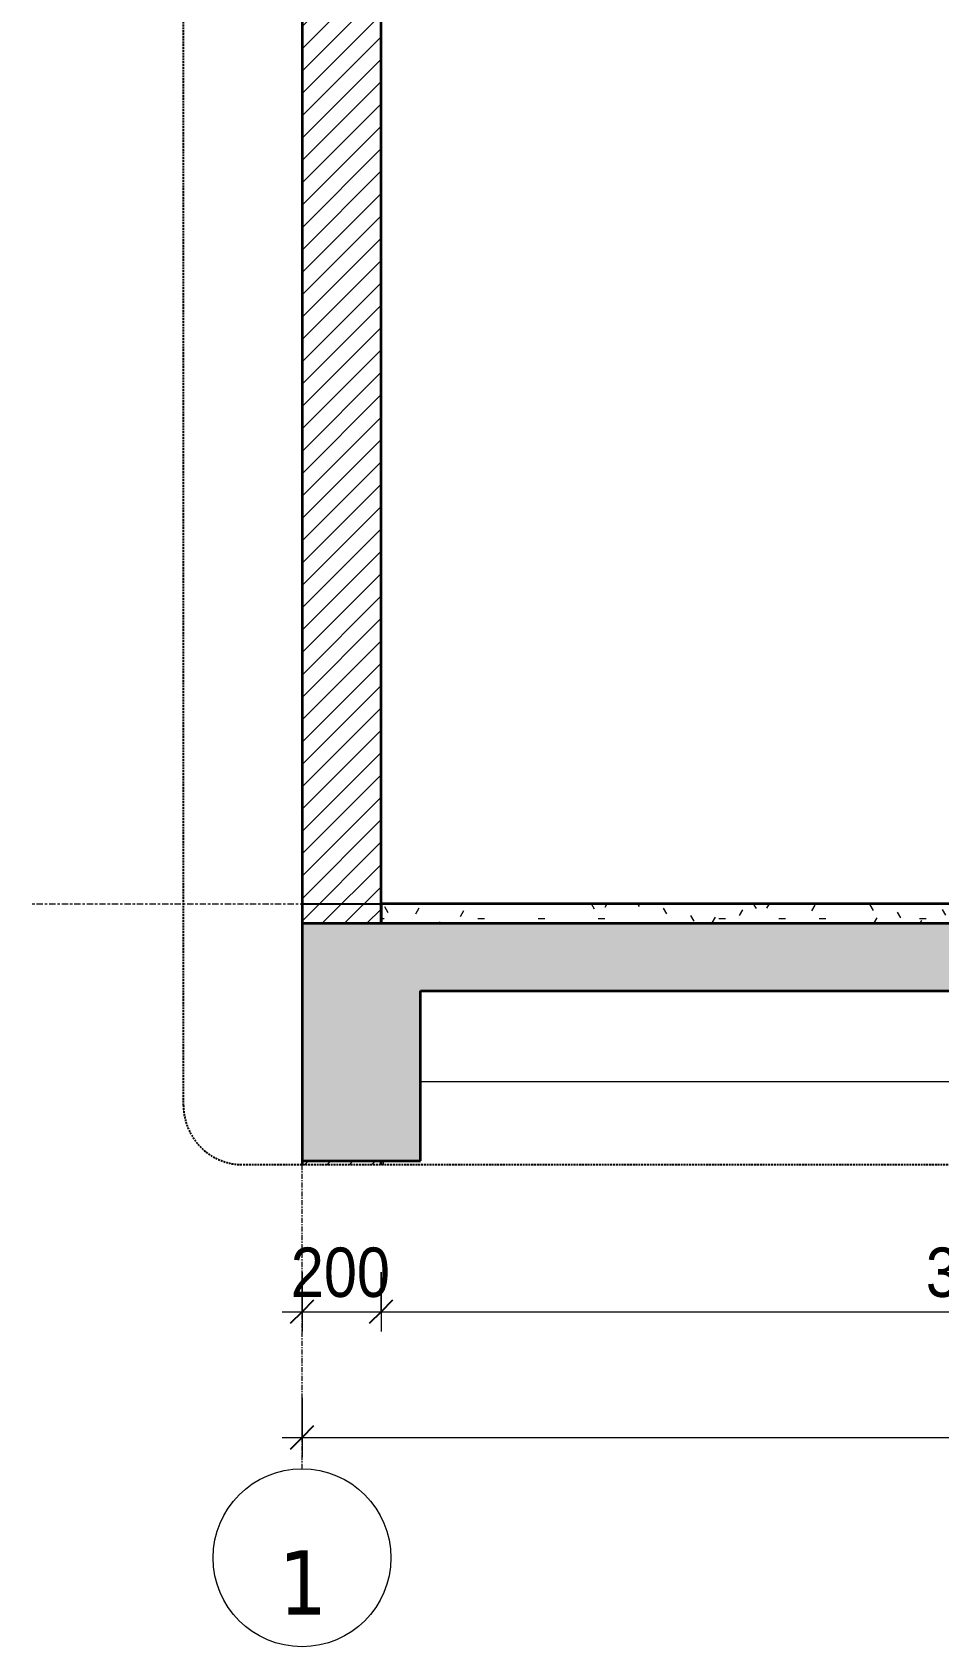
# Model space of a CAD drawing. Header units: millimetres. Extents: x 31499 to 223976, y 3719 to 80291.
# Drawn here: x 59018 to 61313, y 3721 to 7804 of the extents above; entities that cross this region are included whole.
import ezdxf

# ---------------------------------------------------------------- set-up
doc = ezdxf.new("R2010")
doc.units = ezdxf.units.MM
for name, pattern in [('Centre', [31.75, 6.35, -4.7625, 15.875, -4.7625]), ('Grid Line', [22.225, 12.7, -3.175, 3.175, -3.175]), ('Hidden', [7.14375, 4.7625, -2.38125]), ('IMPORT-CENTER _2_', [40.64, 25.4, -5.08, 5.08, -5.08])]:
    doc.linetypes.add(name, pattern=pattern)
for name, color, linetype, lineweight in [('0-5', 170, 'Continuous', 5), ('A-ANNO-DIMS', 211, 'Continuous', 9), ('A-ANNO-DIMS-50', 211, 'Continuous', 9), ('A-DETL-GENF', 92, 'Continuous', 18), ('A-DETL-GENF-4', 92, 'Hidden', 25), ('A-DETL-GENF-5', 9, 'Continuous', 18), ('A-DETL-MEDM', 33, 'Continuous', 35), ('A-FLOR-FNSH-1', 250, 'Continuous', 35), ('A-FLOR-LEVL-2', 51, 'Centre', 9), ('A-FLOR-PATT-4', 67, 'Continuous', 18), ('A-WALL-5', 250, 'Continuous', 35), ('A-WALL-6', 7, 'Continuous', 18), ('A-WALL-PATT-2', 111, 'Continuous', 18), ('G-IMPT', 8, 'Continuous', 18), ('G-IMPT-3', 8, 'IMPORT-CENTER _2_', 18), ('M-EQPM', 50, 'Continuous', 18), ('M-EQPM-1', 50, 'Continuous', 25), ('S-BEAM-2', 7, 'Continuous', 18), ('S-GRID-1', 1, 'Grid Line', 9), ('S-GRID-IDEN', 1, 'Continuous', 9)]:
    doc.layers.add(name, color=color, linetype=linetype, lineweight=lineweight)
doc.styles.add('Tahoma_B', font='tahomabd.ttf', dxfattribs={"height": 162.5})
doc.styles.add('UTM Avo', font='', dxfattribs={"width": 0.9, "height": 125})
doc.styles.get('UTM Avo').set_extended_font_data('UTM Avo')
doc.dimstyles.new('1_Dim_chi_tiet_2_5', dxfattribs={"dimscale": 304.8, "dimtxt": 124.912619, "dimasz": 0.19685, "dimexe": 0.164042, "dimexo": 0.0625, "dimgap": 0.016404, "dimtad": 1, "dimdec": 0, "dimrnd": 5, "dimzin": 0, "dimdsep": 46, "dimtxsty": 'UTM Avo', "dimblk1": 'OBLIQUE', "dimblk2": 'OBLIQUE', "dimsah": 1, "dimcen": 0.09, "dimdle": 0.164042, "dimazin": 0, "dimtfac": 1, "dimtdec": 4, "dimtix": 1, "dimtmove": 0, "dimatfit": 3, "dimfxl": 0.328084, "dimfxlon": 1, "dimtvp": 1, "dimtolj": 1, "dimtzin": 0, "dimarcsym": 2})
pattern_1 = [(45, (63740.723, 15875), (-28.28427, 28.28427), [])]

# ---------------------------------------------------------------- blocks, each defined once
blk = doc.blocks.new('NCV_TKTC_KET CAU_rvt-3-TKCS_CĂN HỘ LOẠI 2A - MẶT CẮT 2')
at = {"layer": 'S-BEAM-2'}
blk.add_line((33952.6, 5150), (36744.9, 5150), dxfattribs=at)
blk = doc.blocks.new('NCV_TKTC_TANG 2_rvt-3-TKCS_CĂN HỘ LOẠI 2A - MẶT CẮT 2')
at = {"layer": 'A-FLOR-PATT-4'}
h = blk.add_hatch(dxfattribs=at)
h.set_pattern_fill('FP_6', color=256, style=0, pattern_type=2)
h.set_pattern_definition([(0, (37692.334, 15875), (203.2, 50.8), [16.764, -135.636, 16.764, -135.636, -812.8]), (0, (37692.334, 15875), (203.2, 50.8), [-304.8, 16.764, -288.036, 16.764, -135.636, -355.6]), (0, (37692.334, 15875), (203.2, 50.8), [-762, 16.764, -84.836, 16.764, -237.236]), (120, (37768.534, 15900.4), (-145.5941, 150.57636), [16.764, -135.636, 16.764, -135.636, -812.8]), (120, (37768.534, 15900.4), (-145.5941, 150.57636), [-304.8, 16.764, -288.036, 16.764, -135.636, -355.6]), (120, (37768.534, 15900.4), (-145.5941, 150.57636), [-762, 16.764, -84.836, 16.764, -237.236]), (240, (37793.934, 16002), (-57.6059, -201.37636), [16.764, -135.636, 16.764, -135.636, -812.8]), (240, (37793.934, 16002), (-57.6059, -201.37636), [-304.8, 16.764, -288.036, 16.764, -135.636, -355.6]), (240, (37793.934, 16002), (-57.6059, -201.37636), [-762, 16.764, -84.836, 16.764, -237.236])])
h.paths.add_polyline_path([(34071.2, 5550), (36952.6, 5550), (36952.6, 5600), (33852.6, 5600), (33852.6, 5550), (33952.6, 5550)])
at = {"layer": 'A-FLOR-FNSH-1'}
for p, q in [((36952.6, 5600), (33852.6, 5600)), ((33852.6, 5600), (33852.6, 5550))]:
    blk.add_line(p, q, dxfattribs=at)
blk = doc.blocks.new('NCV_TKTC_TANG 1_rvt-3-TKCS_CĂN HỘ LOẠI 2A - MẶT CẮT 2')
at = {"layer": 'A-WALL-6'}
blk.add_line((33857.6, 4950), (33857.6, 4940), dxfattribs=at)
blk = doc.blocks.new('TKTC_XREF_251221_MB TANG 2-7 - TKTC_XREF_260130_MB TANG 2-5_dwg_$cc-4746808-TKCS_CĂN HỘ LOẠI 2A - MẶT CẮT 2')
at = {"layer": 'G-IMPT-3'}
for p, q in [((34697.1, 5600), (34850.1, 5600)), ((34773.6, 5600), (34773.6, 5600))]:
    blk.add_line(p, q, dxfattribs=at)
at = {"layer": 'M-EQPM'}
for p, q in [((34773.6, 5600), (34716.7, 5600)), ((34716.7, 5600), (34830.4, 5600)), ((34827.6, 5600), (34719.5, 5600)), ((34719.5, 5600), (34773.6, 5600)), ((34773.6, 5600), (34827.6, 5600)), ((34830.4, 5600), (34773.6, 5600))]:
    blk.add_line(p, q, dxfattribs=at)
blk = doc.blocks.new('TKTC_XREF_251221_MB TANG 2-7 - TKTC_XREF_260130_MB TANG 2-5_dwg_CUM U_DN100-4746796-TKCS_CĂN HỘ LOẠI 2A - MẶT CẮT 2')
at = {"layer": 'G-IMPT'}
for p, q in [((34703.9, 5600), (34702, 5600)), ((34702, 5600), (34717.3, 5600)), ((34703.9, 5600), (34706.7, 5600)), ((34715.4, 5600), (34703.9, 5600)), ((34705.3, 5600), (34713.9, 5600)), ((34843.3, 5600), (34705.6, 5600)), ((34706.7, 5600), (34712.5, 5600)), ((34707.1, 5600), (34708, 5600)), ((34707.1, 5600), (34712.2, 5600)), ((34708, 5600), (34711.2, 5600)), ((34708, 5600), (34711.2, 5600)), ((34708, 5600), (34711.2, 5600)), ((34711.2, 5600), (34712.2, 5600)), ((34712.5, 5600), (34715.4, 5600)), ((34835.3, 5600), (34713.6, 5600)), ((34713.6, 5600), (34717.6, 5600)), ((34717.3, 5600), (34715.4, 5600)), ((34831.3, 5600), (34717.6, 5600)), ((34835.3, 5600), (34831.3, 5600)), ((34833.5, 5600), (34831.6, 5600)), ((34831.6, 5600), (34847, 5600)), ((34833.5, 5600), (34836.4, 5600)), ((34845, 5600), (34833.5, 5600)), ((34835, 5600), (34843.6, 5600)), ((34836.4, 5600), (34842.2, 5600)), ((34836.7, 5600), (34837.7, 5600)), ((34836.7, 5600), (34841.8, 5600)), ((34837.7, 5600), (34840.9, 5600)), ((34837.7, 5600), (34840.9, 5600)), ((34837.7, 5600), (34840.9, 5600)), ((34840.9, 5600), (34841.8, 5600)), ((34842.2, 5600), (34845, 5600)), ((34847, 5600), (34845, 5600))]:
    blk.add_line(p, q, dxfattribs=at)
blk = doc.blocks.new('TKTC_XREF_251221_MB TANG 2-7 - TKTC_XREF_260130_MB TANG 2-5_dwg_$cc-V44-TKCS_CĂN HỘ LOẠI 2A - MẶT CẮT 2')
at = {"layer": 'G-IMPT-3'}
for p, q in [((34661.3, 5600), (34814.3, 5600)), ((34737.8, 5600), (34737.8, 5600))]:
    blk.add_line(p, q, dxfattribs=at)
at = {"layer": 'M-EQPM'}
for p, q in [((34737.8, 5600), (34683.7, 5600)), ((34683.7, 5600), (34737.8, 5600)), ((34737.8, 5600), (34725.2, 5600)), ((34725.2, 5600), (34737.8, 5600)), ((34737.8, 5600), (34750.3, 5600)), ((34750.3, 5600), (34737.8, 5600)), ((34794.6, 5600), (34794.6, 5600))]:
    blk.add_line(p, q, dxfattribs=at)
blk = doc.blocks.new('TKTC_XREF_251221_MB TANG 2-7 - TKTC_XREF_260130_MB TANG 2-5_dwg_CUM U_DN100-V45-TKCS_CĂN HỘ LOẠI 2A - MẶT CẮT 2')
at = {"layer": 'G-IMPT'}
for p, q in [((34737.8, 5600), (34670.7, 5600)), ((34670.7, 5600), (34737.8, 5600)), ((34737.8, 5600), (34678.4, 5600)), ((34678.4, 5600), (34737.8, 5600)), ((34737.8, 5600), (34737.8, 5600)), ((34802.6, 5600), (34737.8, 5600)), ((34802.6, 5600), (34737.8, 5600)), ((34802.6, 5600), (34737.8, 5600)), ((34802.6, 5600), (34737.8, 5600)), ((34804.5, 5600), (34802.6, 5600)), ((34802.6, 5600), (34804.5, 5600)), ((34804.5, 5600), (34802.6, 5600)), ((34802.6, 5600), (34804.5, 5600)), ((34809.3, 5600), (34804.5, 5600)), ((34804.5, 5600), (34809.3, 5600)), ((34804.5, 5600), (34809.3, 5600)), ((34804.5, 5600), (34809.3, 5600)), ((34809.3, 5600), (34804.5, 5600)), ((34804.5, 5600), (34809.3, 5600)), ((34804.5, 5600), (34809.3, 5600)), ((34804.5, 5600), (34809.3, 5600)), ((34809.3, 5600), (34809.3, 5600)), ((34809.3, 5600), (34809.3, 5600)), ((34810.3, 5600), (34815.7, 5600)), ((34815.7, 5600), (34810.3, 5600)), ((34810.3, 5600), (34815.7, 5600)), ((34815.7, 5600), (34810.3, 5600)), ((34816.7, 5600), (34815.7, 5600)), ((34815.7, 5600), (34816.7, 5600)), ((34816.7, 5600), (34815.7, 5600)), ((34815.7, 5600), (34816.7, 5600))]:
    blk.add_line(p, q, dxfattribs=at)
blk = doc.blocks.new('TKTC_XREF_251221_MB TANG 2-7 - TKTC_XREF_260130_MB TANG 2-5_dwg_THU NUOC - THU NUOC-444531-TKCS_MB TẦNG 1-4746804-TKCS_CĂN HỘ LOẠI 2A - MẶT CẮT 2')
at = {"layer": 'G-IMPT'}
for p, q in [((34278.6, 5600), (34128.6, 5600)), ((34128.6, 5600), (34278.6, 5600)), ((34253.6, 5600), (34153.6, 5600)), ((34153.6, 5600), (34253.6, 5600)), ((34248.6, 5600), (34158.6, 5600)), ((34158.6, 5600), (34248.6, 5600)), ((34158.6, 5600), (34248.6, 5600)), ((34248.6, 5600), (34158.6, 5600)), ((34171.5, 5600), (34171.5, 5600)), ((34171.5, 5600), (34171.5, 5600)), ((34171.5, 5600), (34171.5, 5600)), ((34171.5, 5600), (34195.6, 5600)), ((34195.6, 5600), (34171.5, 5600)), ((34235.7, 5600), (34171.5, 5600)), ((34171.5, 5600), (34235.7, 5600)), ((34235.7, 5600), (34171.5, 5600)), ((34171.5, 5600), (34235.7, 5600)), ((34183.8, 5600), (34183.8, 5600)), ((34183.8, 5600), (34183.8, 5600)), ((34223.3, 5600), (34183.8, 5600)), ((34183.8, 5600), (34223.3, 5600)), ((34223.3, 5600), (34183.8, 5600)), ((34183.8, 5600), (34223.3, 5600)), ((34193.8, 5600), (34193.8, 5600)), ((34193.8, 5600), (34193.8, 5600)), ((34213.4, 5600), (34193.8, 5600)), ((34193.8, 5600), (34213.4, 5600)), ((34213.4, 5600), (34193.8, 5600)), ((34193.8, 5600), (34213.4, 5600)), ((34235.7, 5600), (34211.6, 5600)), ((34211.6, 5600), (34235.7, 5600)), ((34213.4, 5600), (34213.4, 5600)), ((34213.4, 5600), (34213.4, 5600)), ((34223.3, 5600), (34223.3, 5600)), ((34223.3, 5600), (34223.3, 5600)), ((34235.7, 5600), (34235.7, 5600)), ((34235.7, 5600), (34235.7, 5600)), ((34235.7, 5600), (34235.7, 5600))]:
    blk.add_line(p, q, dxfattribs=at)
blk = doc.blocks.new('TKTC_XREF_251221_MB TANG 2-7 - TKTC_XREF_251221_MB TANG 2-7-2039446-TKCS_CĂN HỘ LOẠI 2A - MẶT CẮT 2')
at = {"layer": 'M-EQPM'}
for p, q in [((34653, 5600), (34802.7, 5600)), ((34802.7, 5600), (34653, 5600)), ((34693.9, 5600), (34843.6, 5600)), ((34843.6, 5600), (34693.9, 5600)), ((34701.8, 5600), (34702.1, 5600)), ((34852.2, 5600), (34701.8, 5600)), ((34701.8, 5600), (34702.1, 5600)), ((34852.2, 5600), (34701.8, 5600)), ((34701.8, 5600), (34702.1, 5600)), ((34852.2, 5600), (34701.8, 5600)), ((34701.8, 5600), (34702.1, 5600)), ((34852.2, 5600), (34701.8, 5600)), ((34701.8, 5600), (34702.1, 5600)), ((34852.2, 5600), (34701.8, 5600)), ((34852.4, 5600), (34702, 5600)), ((34702, 5600), (34852.4, 5600)), ((34852.4, 5600), (34702, 5600)), ((34702, 5600), (34852.4, 5600)), ((34852.4, 5600), (34702, 5600)), ((34702, 5600), (34852.4, 5600)), ((34852.4, 5600), (34702, 5600)), ((34702, 5600), (34852.4, 5600)), ((34852.4, 5600), (34702, 5600)), ((34702, 5600), (34852.4, 5600)), ((34702.1, 5600), (34852.6, 5600)), ((34702.1, 5600), (34852.6, 5600)), ((34702.1, 5600), (34852.6, 5600)), ((34702.1, 5600), (34852.6, 5600)), ((34702.1, 5600), (34852.5, 5600)), ((34802.8, 5600), (34852.6, 5600)), ((34852.6, 5600), (34802.8, 5600)), ((34852.6, 5600), (34852.2, 5600)), ((34852.6, 5600), (34852.2, 5600)), ((34852.6, 5600), (34852.2, 5600)), ((34852.6, 5600), (34852.2, 5600)), ((34852.5, 5600), (34852.2, 5600))]:
    blk.add_line(p, q, dxfattribs=at)
at = {"layer": 'M-EQPM-1'}
blk.add_line((33652.6, 5600), (42967, 5600), dxfattribs=at)
for name, p in [('TKTC_XREF_251221_MB TANG 2-7 - TKTC_XREF_260130_MB TANG 2-5_dwg_THU NUOC - THU NUOC-444531-TKCS_MB TẦNG 1-4746804-TKCS_CĂN HỘ LOẠI 2A - MẶT CẮT 2', (0, 0)), ('TKTC_XREF_251221_MB TANG 2-7 - TKTC_XREF_260130_MB TANG 2-5_dwg_THU NUOC - THU NUOC-444531-TKCS_MB TẦNG 1-4746804-TKCS_CĂN HỘ LOẠI 2A - MẶT CẮT 2', (0, 0)), ('TKTC_XREF_251221_MB TANG 2-7 - TKTC_XREF_260130_MB TANG 2-5_dwg_THU NUOC - THU NUOC-444531-TKCS_MB TẦNG 1-4746804-TKCS_CĂN HỘ LOẠI 2A - MẶT CẮT 2', (0, 0)), ('TKTC_XREF_251221_MB TANG 2-7 - TKTC_XREF_260130_MB TANG 2-5_dwg_THU NUOC - THU NUOC-444531-TKCS_MB TẦNG 1-4746804-TKCS_CĂN HỘ LOẠI 2A - MẶT CẮT 2', (0, 0)), ('TKTC_XREF_251221_MB TANG 2-7 - TKTC_XREF_260130_MB TANG 2-5_dwg_THU NUOC - THU NUOC-444531-TKCS_MB TẦNG 1-4746804-TKCS_CĂN HỘ LOẠI 2A - MẶT CẮT 2', (0, 0)), ('TKTC_XREF_251221_MB TANG 2-7 - TKTC_XREF_260130_MB TANG 2-5_dwg_THU NUOC - THU NUOC-444531-TKCS_MB TẦNG 1-4746804-TKCS_CĂN HỘ LOẠI 2A - MẶT CẮT 2', (0, 0)), ('TKTC_XREF_251221_MB TANG 2-7 - TKTC_XREF_260130_MB TANG 2-5_dwg_THU NUOC - THU NUOC-444531-TKCS_MB TẦNG 1-4746804-TKCS_CĂN HỘ LOẠI 2A - MẶT CẮT 2', (0, 0)), ('TKTC_XREF_251221_MB TANG 2-7 - TKTC_XREF_260130_MB TANG 2-5_dwg_$cc-V44-TKCS_CĂN HỘ LOẠI 2A - MẶT CẮT 2', (0, 0)), ('TKTC_XREF_251221_MB TANG 2-7 - TKTC_XREF_260130_MB TANG 2-5_dwg_CUM U_DN100-V45-TKCS_CĂN HỘ LOẠI 2A - MẶT CẮT 2', (0, 0)), ('TKTC_XREF_251221_MB TANG 2-7 - TKTC_XREF_260130_MB TANG 2-5_dwg_$cc-4746808-TKCS_CĂN HỘ LOẠI 2A - MẶT CẮT 2', (0, 0)), ('TKTC_XREF_251221_MB TANG 2-7 - TKTC_XREF_260130_MB TANG 2-5_dwg_$cc-4746808-TKCS_CĂN HỘ LOẠI 2A - MẶT CẮT 2', (0, 0)), ('TKTC_XREF_251221_MB TANG 2-7 - TKTC_XREF_260130_MB TANG 2-5_dwg_$cc-4746808-TKCS_CĂN HỘ LOẠI 2A - MẶT CẮT 2', (0, 0)), ('TKTC_XREF_251221_MB TANG 2-7 - TKTC_XREF_260130_MB TANG 2-5_dwg_$cc-4746808-TKCS_CĂN HỘ LOẠI 2A - MẶT CẮT 2', (0, 0)), ('TKTC_XREF_251221_MB TANG 2-7 - TKTC_XREF_260130_MB TANG 2-5_dwg_$cc-4746808-TKCS_CĂN HỘ LOẠI 2A - MẶT CẮT 2', (0, 0)), ('TKTC_XREF_251221_MB TANG 2-7 - TKTC_XREF_260130_MB TANG 2-5_dwg_CUM U_DN100-4746796-TKCS_CĂN HỘ LOẠI 2A - MẶT CẮT 2', (0, 0)), ('TKTC_XREF_251221_MB TANG 2-7 - TKTC_XREF_260130_MB TANG 2-5_dwg_CUM U_DN100-4746796-TKCS_CĂN HỘ LOẠI 2A - MẶT CẮT 2', (0, 0)), ('TKTC_XREF_251221_MB TANG 2-7 - TKTC_XREF_260130_MB TANG 2-5_dwg_CUM U_DN100-4746796-TKCS_CĂN HỘ LOẠI 2A - MẶT CẮT 2', (0, 0)), ('TKTC_XREF_251221_MB TANG 2-7 - TKTC_XREF_260130_MB TANG 2-5_dwg_CUM U_DN100-4746796-TKCS_CĂN HỘ LOẠI 2A - MẶT CẮT 2', (0, 0)), ('TKTC_XREF_251221_MB TANG 2-7 - TKTC_XREF_260130_MB TANG 2-5_dwg_CUM U_DN100-4746796-TKCS_CĂN HỘ LOẠI 2A - MẶT CẮT 2', (0, 0)), ('TKTC_XREF_251221_MB TANG 2-7 - TKTC_XREF_260130_MB TANG 2-5_dwg_$cc-V44-TKCS_CĂN HỘ LOẠI 2A - MẶT CẮT 2', (40.9, 0)), ('TKTC_XREF_251221_MB TANG 2-7 - TKTC_XREF_260130_MB TANG 2-5_dwg_CUM U_DN100-V45-TKCS_CĂN HỘ LOẠI 2A - MẶT CẮT 2', (40.9, 0))]:
    blk.add_blockref(name, p)
blk = doc.blocks.new('BORDER VIEW - BORDER VIEW-3699670-TKCS_CĂN HỘ LOẠI 2A - MẶT CẮT 2')
at = {"layer": 'A-DETL-GENF-4'}
for p, q in [((33352.6, 5090), (33352.6, 9236.8)), ((42817, 4940), (33502.6, 4940))]:
    blk.add_line(p, q, dxfattribs=at)
blk.add_arc((33502.6, 5090), 150, 180, 270, dxfattribs=at)
blk = doc.blocks.new('Grid - M_Grid Head - Circle-353313-TKCS_CĂN HỘ LOẠI 2A - MẶT CẮT 2')
at = {"layer": 'S-GRID-IDEN'}
blk.add_circle((33652.6, 3945.8), 225, dxfattribs=at)
blk = doc.blocks.new('DIMBLOCK78-TKCS_CĂN HỘ LOẠI 2A - MẶT CẮT 2')
at = {"layer": 'A-ANNO-DIMS-50'}
for p, q in [((59701, 4668.1), (59701, 4518.1)), ((59701, 4568.1), (59701, 4668.1)), ((59901, 4668.1), (59901, 4518.1)), ((59901, 4568.1), (59901, 4668.1)), ((59651, 4568.1), (59901, 4568.1))]:
    blk.add_line(p, q, dxfattribs=at)
at = {"layer": 'A-ANNO-DIMS-50', "lineweight": 25}
for p, q in [((59701, 4568.1), (59731, 4598.1)), ((59901, 4568.1), (59931, 4598.1)), ((59701, 4568.1), (59671, 4538.1)), ((59901, 4568.1), (59871, 4538.1))]:
    blk.add_line(p, q, dxfattribs=at)
at = {"layer": 'A-ANNO-DIMS-50', "color": 0, "insert": (59672.6, 4730.4), "char_height": 125, "width": 308.118, "attachment_point": 1, "line_spacing_factor": 1.110334, "style": 'UTM Avo'}
blk.add_mtext('200', dxfattribs=at)
blk = doc.blocks.new('_Oblique')
at = {"color": 0, "linetype": 'ByBlock', "lineweight": -2}
blk.add_line((-0.5, -0.5), (0.5, 0.5), dxfattribs=at)
blk = doc.blocks.new('DIMBLOCK79-TKCS_CĂN HỘ LOẠI 2A - MẶT CẮT 2')
at = {"layer": 'A-ANNO-DIMS-50'}
for p, q in [((59901, 4668.1), (59901, 4518.1)), ((59901, 4568.1), (59901, 4668.1)), ((63001, 4668.1), (63001, 4518.1)), ((63001, 4568.1), (63001, 4668.1)), ((59901, 4568.1), (63001, 4568.1))]:
    blk.add_line(p, q, dxfattribs=at)
at = {"layer": 'A-ANNO-DIMS-50', "lineweight": 25}
for p, q in [((59901, 4568.1), (59931, 4598.1)), ((63001, 4568.1), (63031, 4598.1)), ((59901, 4568.1), (59871, 4538.1)), ((63001, 4568.1), (62971, 4538.1))]:
    blk.add_line(p, q, dxfattribs=at)
at = {"layer": 'A-ANNO-DIMS-50', "color": 0, "insert": (61279.8, 4730.4), "char_height": 125, "width": 410.824, "attachment_point": 1, "line_spacing_factor": 1.110334, "style": 'UTM Avo'}
blk.add_mtext('3100', dxfattribs=at)
blk = doc.blocks.new('DIMBLOCK88-TKCS_CĂN HỘ LOẠI 2A - MẶT CẮT 2')
at = {"layer": 'A-ANNO-DIMS-50'}
for p, q in [((59701, 4350), (59701, 4200)), ((59701, 4250), (59701, 4350)), ((68701, 4350), (68701, 4200)), ((68701, 4250), (68701, 4350)), ((59651, 4250), (68751, 4250))]:
    blk.add_line(p, q, dxfattribs=at)
at = {"layer": 'A-ANNO-DIMS-50', "lineweight": 25}
for p, q in [((59701, 4250), (59671, 4220)), ((59701, 4250), (59731, 4280)), ((68701, 4250), (68671, 4220)), ((68701, 4250), (68731, 4280))]:
    blk.add_line(p, q, dxfattribs=at)
at = {"layer": 'A-ANNO-DIMS-50', "color": 0, "insert": (64029.8, 4412.4), "char_height": 125, "width": 410.824, "attachment_point": 1, "line_spacing_factor": 1.110334, "style": 'UTM Avo'}
blk.add_mtext('9000', dxfattribs=at)

msp = doc.modelspace()

# ---------------------------------------------------------------- hatches: boundary and pattern name
at = {"layer": 'A-DETL-GENF-5'}
h = msp.add_hatch(dxfattribs=at)
h.set_pattern_fill('FP_3', color=256, style=0, pattern_type=2)
h.set_pattern_definition([(50, (63740.72, 15875), (364.368, -31.878), [38.1, -419.1]), (355, (63740.72, 15875), (-70.486, 382.113), [30.48, -335.28]), (100.451, (63771.1, 15872.34), (293.885, 350.233), [32.38, -356.18]), (46.184, (63740.72, 15976.6), (542.158, -84.086), [57.15, -628.65]), (96.636, (63785.9, 15969.6), (474.805, 494.855), [48.57, -534.27]), (351.184, (63740.7, 15976.6), (474.81, 494.85), [45.72, -502.92]), (21, (63791.52, 15951.2), (303.2285, -204.5305), [38.1, -419.1]), (326, (63791.52, 15951.2), (123.604, 368.376), [30.48, -335.28]), (71.451, (63816.8, 15934.16), (426.834, 163.843), [32.38, -356.18]), (37.5, (63740.72, 15875), (6.1766, 169.1102), [3.353, -327.863, 3.353, -337.007, -336.55]), (37.5, (63740.72, 15875), (6.1766, 169.1102), [-671.576, 3.353, -333.197]), (7.5, (63740.72, 15875), (133.639, 200.3615), [3.353, -190.703, 3.353, -320.243, -128.27]), (7.5, (63740.72, 15875), (133.639, 200.3615), [-517.652, 3.353, -124.917]), (327.5, (63627.44, 15875), (271.1818, -11.4584), [3.353, -123.647, 3.353, -392.887, -525.78]), (327.5, (63627.44, 15875), (271.1818, -11.4584), [-523.24, 3.353, -522.427]), (317.5, (63576.64, 15875), (296.2585, 50.853), [3.353, -161.747, 3.353, -259.791, -373.38]), (317.5, (63576.64, 15875), (296.2585, 50.853), [-428.244, 3.353, -370.027]), (45, (63740.72, 15875), (-125.7236, 125.7236), []), (45, (63740.72, 16065.5), (-125.7236, 125.7236), [])])
h.paths.add_polyline_path([(68526, 4940), (68701, 4940), (68701, 5150), (69015.4, 5150), (69015.4, 5380), (68701, 5380), (68700.6, 5550), (68501, 5550), (68501, 4940)])
h.paths.add_polyline_path([(64035.1, 4940), (64301, 4940), (64301, 5330), (68101, 5330), (68101, 5550), (67901, 5550), (67901, 5500), (64201, 5500), (64201, 5550), (59701, 5550), (59701, 4950), (60001, 4950), (60001, 5380), (64001, 5380), (64001, 4940)])
h.paths.add_polyline_path([(63062.9, 7810), (63091, 7810), (63091, 7920), (63011, 7920), (63011, 7810)])
h.paths.add_polyline_path([(68701.4, 8150), (68701.4, 8550), (69015.4, 8550), (69015.4, 8780), (68701, 8780), (68701, 8950), (68501, 8950), (68501, 8150), (68701, 8150)])
h.paths.add_polyline_path([(64101, 8350), (64301, 8350), (64301, 8730), (68101, 8730), (68101, 8950), (67901, 8950), (67901, 8900), (64201, 8900), (64201, 8950), (59701, 8950), (59701, 8350), (60001, 8350), (60001, 8785), (64001, 8785), (64001, 8350), (64091, 8350)])
at = {"layer": 'A-WALL-PATT-2'}
h = msp.add_hatch(dxfattribs=at)
h.set_pattern_fill('FP_8', color=256, style=0, pattern_type=2)
h.set_pattern_definition(pattern_1)
h.paths.add_polyline_path([(59901, 5550), (59901, 8350), (59701, 8350), (59701, 5550)])
h = msp.add_hatch(dxfattribs=at)
h.set_pattern_fill('FP_8', color=256, style=0, pattern_type=2)
h.set_pattern_definition(pattern_1)
h.paths.add_polyline_path([(59901, 4940), (59901, 4950), (59701, 4950), (59701, 4940)])

# ---------------------------------------------------------------- linework, layer by layer
at = {"layer": 'A-DETL-MEDM'}
for p, q in [((59701, 5550), (59701, 4950)), ((64201, 5550), (59701, 5550)), ((60001, 4950), (60001, 5380)), ((60001, 5380), (64001, 5380)), ((59701, 4950), (60001, 4950))]:
    msp.add_line(p, q, dxfattribs=at)
at = {"layer": 'A-FLOR-LEVL-2'}
msp.add_line((59018.2, 5600), (69624, 5600), dxfattribs=at)
at = {"layer": 'A-WALL-5'}
for p, q in [((59701, 8350), (59701, 5550)), ((59901, 5550), (59901, 8350)), ((59701, 4950), (59701, 4940)), ((59901, 4940), (59901, 4950))]:
    msp.add_line(p, q, dxfattribs=at)
at = {"layer": 'S-GRID-1'}
for p, q in [((59701, 5420.8), (59701, 8900.2)), ((59701, 4170.8), (59701, 5420.8))]:
    msp.add_line(p, q, dxfattribs=at)

# ---------------------------------------------------------------- block references
at = {"layer": '0-5'}
for name in ['NCV_TKTC_KET CAU_rvt-3-TKCS_CĂN HỘ LOẠI 2A - MẶT CẮT 2', 'NCV_TKTC_TANG 2_rvt-3-TKCS_CĂN HỘ LOẠI 2A - MẶT CẮT 2', 'NCV_TKTC_TANG 1_rvt-3-TKCS_CĂN HỘ LOẠI 2A - MẶT CẮT 2']:
    msp.add_blockref(name, (26048.4, 0), dxfattribs=at)
at = {"layer": 'A-DETL-GENF'}
msp.add_blockref('BORDER VIEW - BORDER VIEW-3699670-TKCS_CĂN HỘ LOẠI 2A - MẶT CẮT 2', (26048.4, 0), dxfattribs=at)
at = {"layer": 'M-EQPM'}
msp.add_blockref('TKTC_XREF_251221_MB TANG 2-7 - TKTC_XREF_251221_MB TANG 2-7-2039446-TKCS_CĂN HỘ LOẠI 2A - MẶT CẮT 2', (26048.4, 0), dxfattribs=at)
at = {"layer": 'S-GRID-IDEN'}
msp.add_blockref('Grid - M_Grid Head - Circle-353313-TKCS_CĂN HỘ LOẠI 2A - MẶT CẮT 2', (26048.4, 0), dxfattribs=at)

# ---------------------------------------------------------------- dimensions: what is measured, and where the dimension line sits
at = {"layer": 'A-ANNO-DIMS'}
for base, p1, p2, override, picture, middle in [((59901, 4568.1), (59701, 4668.1), (59901, 4668.1), {"dimpost": '<>', "dimfxl": 200}, 'DIMBLOCK78-TKCS_CĂN HỘ LOẠI 2A - MẶT CẮT 2', (59801, 4637.7)), ((63001, 4568.1), (59901, 4668.1), (63001, 4668.1), {"dimpost": '<>', "dimfxl": 3100}, 'DIMBLOCK79-TKCS_CĂN HỘ LOẠI 2A - MẶT CẮT 2', (61451, 4637.7)), ((68701, 4250), (59701, 4350), (68701, 4350), {"dimpost": '<>', "dimfxl": 9000}, 'DIMBLOCK88-TKCS_CĂN HỘ LOẠI 2A - MẶT CẮT 2', (64201, 4319.7))]:
    dim = msp.add_linear_dim(base=base, p1=p1, p2=p2, dimstyle='1_Dim_chi_tiet_2_5', override=override, dxfattribs=at)
    dim.commit()
    dim.dimension.update_dxf_attribs({"geometry": picture, "text_midpoint": middle})

# ---------------------------------------------------------------- next in the draw order: texts
at = {"layer": 'S-GRID-IDEN', "insert": (59703.3, 3883.4), "char_height": 162.5, "width": 145.5, "attachment_point": 5, "line_spacing_factor": 0.996129, "style": 'Tahoma_B', "bg_fill": 3, "box_fill_scale": 1.25, "bg_fill_color": 256, "bg_fill_true_color": 13158600, "bg_fill_transparency": 0}
msp.add_mtext('\\pt634.99962,1269.99925,1905.0005,2540.00013,3174.99975,3809.99937,4445.00062,5080.00025,5714.99987,6349.9995,6985.00075,7620.00037,8255,8889.99962,9524.99925,10160.0005,10795.00013,11429.99975,12064.99938,12700.00063,13335.00025,13969.99988,14604.9995,15240.00075,15875.00038,16510,17144.99963,17779.99925,18415.0005,19050.00013,19684.99975,20319.99938;1', dxfattribs=at)

doc.saveas('drawing.dxf')
